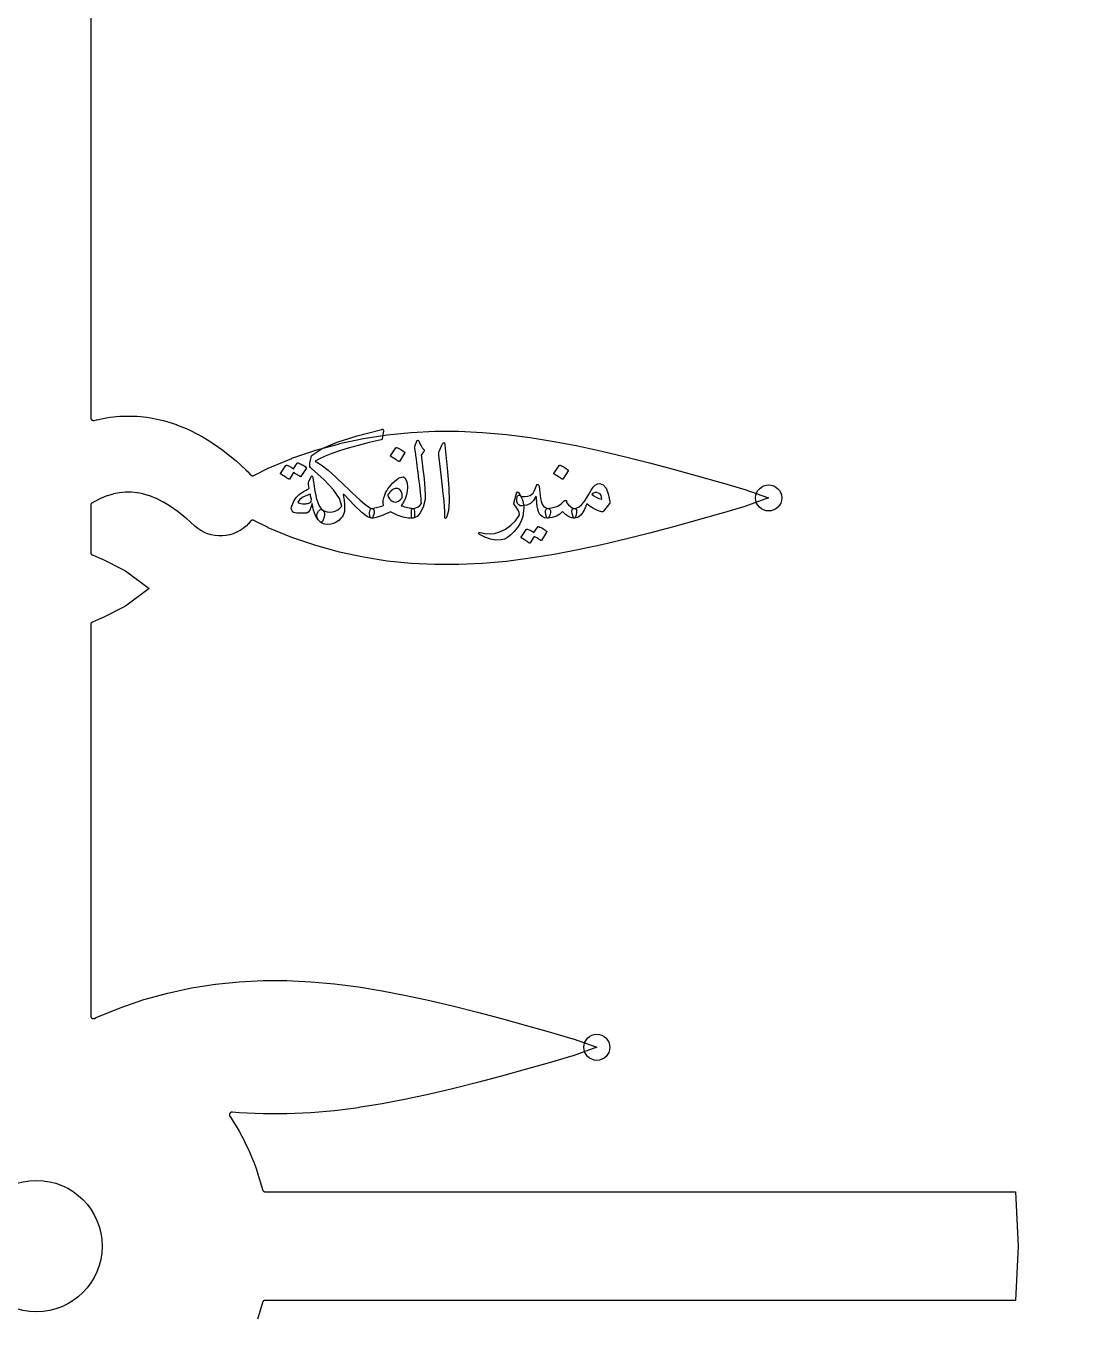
# Model space of a CAD drawing. Header units: millimetres. Extents: x -252 to 252, y -252 to 252.
# Drawn here: x -1 to 95.3, y -6.7 to 112.3 of the extents above; entities that cross this region are included whole.
import ezdxf

# ---------------------------------------------------------------- set-up
doc = ezdxf.new("R2010")
doc.units = ezdxf.units.MM
for name, color, linetype in [('CUT_INNER', 6, 'Continuous'), ('ENGRAVE', 7, 'Continuous'), ('TEXT', 5, 'Continuous')]:
    doc.layers.add(name, color=color, linetype=linetype)

msp = doc.modelspace()

# ---------------------------------------------------------------- linework, layer by layer
at = {"layer": 'CUT_INNER'}
msp.add_lwpolyline([(5, 119.74), (5, 76.2116), (5.0011, 76.1877), (5.0046, 76.1641), (5.0102, 76.1408), (5.0181, 76.1183), (5.028, 76.0966), (5.04, 76.0759), (5.0539, 76.0565), (5.0696, 76.0385), (5.087, 76.022), (5.1058, 76.0073), (5.126, 75.9945), (5.1472, 75.9837), (5.1695, 75.9749), (5.1924, 75.9683), (5.2159, 75.9639), (5.2397, 75.9618), (5.2636, 75.9619), (5.2874, 75.9644), (5.3108, 75.9691), (5.5462, 76.0281), (5.5519, 76.0294), (6.4373, 76.2074), (6.4433, 76.2084), (6.777, 76.2586), (6.7831, 76.2594), (7.6682, 76.3483), (7.6744, 76.3488), (8.0182, 76.366), (8.0245, 76.3662), (8.9095, 76.3662), (8.9157, 76.366), (9.2595, 76.3488), (9.2658, 76.3483), (10.1509, 76.2594), (10.1569, 76.2586), (10.4906, 76.2084), (10.4967, 76.2074), (11.382, 76.0294), (11.3878, 76.0281), (11.7027, 75.9491), (11.7084, 75.9476), (12.5942, 75.6805), (12.5995, 75.6787), (12.8894, 75.577), (12.8946, 75.575), (13.7808, 75.2187), (13.7856, 75.2167), (14.0469, 75.0987), (14.0516, 75.0965), (14.9384, 74.6508), (14.9427, 74.6486), (15.1743, 74.5208), (15.1785, 74.5184), (16.0658, 73.9832), (16.0695, 73.9809), (16.2723, 73.8486), (16.276, 73.8462), (17.1638, 73.2215), (17.1671, 73.2191), (17.3431, 73.0866), (17.3463, 73.0842), (18.2345, 72.3699), (18.2373, 72.3676), (18.3893, 72.2379), (18.392, 72.2355), (19.2797, 71.4326), (19.2841, 71.4283), (19.5207, 71.1922), (19.529, 71.1831), (19.7038, 70.9705), (19.72, 70.9526), (19.7379, 70.9364), (19.7572, 70.922), (19.7779, 70.9095), (19.7996, 70.899), (19.8223, 70.8907), (19.8456, 70.8846), (19.8695, 70.8808), (19.8936, 70.8793), (19.9177, 70.8802), (19.9416, 70.8833), (19.9651, 70.8888), (19.988, 70.8965), (20.01, 70.9064), (21.3157, 71.5691), (21.3245, 71.5732), (23.5094, 72.4772), (23.5169, 72.48), (25.7026, 73.224), (25.7097, 73.2262), (27.8957, 73.8274), (27.9027, 73.8291), (30.0888, 74.2971), (30.0957, 74.2984), (32.2819, 74.6399), (32.2886, 74.6407), (34.4751, 74.8616), (34.4816, 74.8621), (36.6683, 74.9684), (36.6744, 74.9685), (38.8615, 74.9668), (38.8673, 74.9667), (41.0548, 74.8643), (41.0601, 74.8639), (43.2481, 74.6687), (43.2528, 74.6682), (45.4415, 74.389), (45.4456, 74.3884), (47.6348, 74.0343), (47.6383, 74.0337), (49.8281, 73.6147), (49.8311, 73.6141), (52.0215, 73.14), (52.0238, 73.1395), (54.2148, 72.6204), (54.2166, 72.6199), (56.4081, 72.0654), (56.4094, 72.0651), (58.6008, 71.4841), (60.794, 70.8832), (62.9872, 70.2658), (62.9885, 70.2654), (65.1773, 69.6241), (65.1845, 69.6218), (67.368, 68.8371), (67.3731, 68.835), (67.368, 68.8328), (65.1845, 68.0481), (65.1773, 68.0458), (62.9885, 67.4045), (62.9872, 67.4041), (60.7957, 66.7871), (58.6028, 66.1863), (56.4094, 65.6048), (56.4081, 65.6045), (54.2166, 65.05), (54.2148, 65.0495), (52.0238, 64.5304), (52.0215, 64.5299), (49.8311, 64.0558), (49.8281, 64.0552), (47.6383, 63.6362), (47.6348, 63.6356), (45.4456, 63.2815), (45.4415, 63.2809), (43.2528, 63.0017), (43.2481, 63.0012), (41.0601, 62.806), (41.0548, 62.8056), (38.8673, 62.7032), (38.8615, 62.7031), (36.6744, 62.7014), (36.6683, 62.7015), (34.4816, 62.8078), (34.4751, 62.8083), (32.2886, 63.0292), (32.2819, 63.03), (30.0957, 63.3715), (30.0888, 63.3728), (27.9027, 63.8408), (27.8957, 63.8425), (25.7097, 64.4437), (25.7026, 64.4459), (23.5169, 65.1899), (23.5094, 65.1927), (21.3245, 66.0967), (21.3157, 66.1008), (20.0099, 66.7636), (19.9878, 66.7735), (19.9649, 66.7812), (19.9413, 66.7867), (19.9174, 66.7898), (19.8932, 66.7907), (19.8691, 66.7892), (19.8452, 66.7853), (19.8218, 66.7792), (19.7991, 66.7709), (19.7774, 66.7604), (19.7567, 66.7478), (19.7374, 66.7333), (19.7195, 66.7171), (19.7033, 66.6991), (19.5334, 66.4917), (19.5252, 66.4826), (19.2912, 66.2482), (19.2822, 66.24), (19.0263, 66.0296), (19.0165, 66.0223), (18.7413, 65.838), (18.7308, 65.8317), (18.4388, 65.6753), (18.4278, 65.6701), (18.1219, 65.543), (18.1103, 65.5389), (17.7935, 65.4424), (17.7816, 65.4394), (17.4568, 65.3745), (17.4447, 65.3727), (17.1151, 65.3399), (17.1029, 65.3393), (16.7717, 65.339), (16.7595, 65.3396), (16.4298, 65.3718), (16.4177, 65.3735), (16.0928, 65.4378), (16.0809, 65.4408), (15.7639, 65.5366), (15.7523, 65.5408), (15.4462, 65.6672), (15.4351, 65.6725), (15.1429, 65.8283), (15.1324, 65.8346), (14.8568, 66.0183), (14.8469, 66.0256), (14.5884, 66.2374), (14.5837, 66.2414), (13.7756, 66.9725), (13.7645, 66.9819), (13.0519, 67.5549), (13.0391, 67.5646), (12.3543, 68.0464), (12.3395, 68.056), (11.6851, 68.4507), (11.6682, 68.46), (11.0458, 68.7728), (11.0268, 68.7814), (10.4364, 69.0188), (10.4153, 69.0262), (9.8544, 69.1953), (9.8315, 69.201), (9.2948, 69.3089), (9.2705, 69.3126), (8.7496, 69.3649), (8.7246, 69.3662), (8.2093, 69.3662), (8.1843, 69.3649), (7.6635, 69.3126), (7.6392, 69.3089), (7.1024, 69.201), (7.0795, 69.1953), (6.5186, 69.0262), (6.4975, 69.0188), (5.9071, 68.7814), (5.8881, 68.7728), (5.2657, 68.46), (5.2489, 68.4507), (5.1209, 68.3735), (5.0996, 68.3591), (5.0799, 68.3427), (5.062, 68.3242), (5.0461, 68.3041), (5.0323, 68.2824), (5.0208, 68.2594), (5.0118, 68.2353), (5.0053, 68.2105), (5.0013, 68.1851), (5, 68.1594), (5, 63.8205), (5.0012, 63.796), (5.0048, 63.7717), (5.0108, 63.7479), (5.019, 63.7248), (5.0295, 63.7026), (5.0422, 63.6815), (5.0568, 63.6618), (5.0733, 63.6436), (5.0915, 63.6272), (5.1112, 63.6126), (5.1322, 63.5999), (5.1544, 63.5895), (6.0029, 63.2384), (6.0117, 63.2343), (8.1958, 62.1257), (8.2003, 62.1232), (8.2046, 62.1202), (10.3885, 60.5038), (10.393, 60.5002), (10.3885, 60.4965), (8.2046, 58.8801), (8.2003, 58.8771), (8.1958, 58.8746), (6.0117, 57.766), (6.0029, 57.7619), (5.1544, 57.4108), (5.1322, 57.4004), (5.1112, 57.3878), (5.0915, 57.3731), (5.0733, 57.3567), (5.0568, 57.3385), (5.0422, 57.3188), (5.0295, 57.2977), (5.019, 57.2755), (5.0108, 57.2524), (5.0048, 57.2286), (5.0012, 57.2044), (5, 57.1798), (5, 21.175), (5.0012, 21.1507), (5.0047, 21.1267), (5.0105, 21.1031), (5.0186, 21.0802), (5.0289, 21.0582), (5.0413, 21.0373), (5.0556, 21.0177), (5.0718, 20.9996), (5.0897, 20.9832), (5.109, 20.9685), (5.1297, 20.9558), (5.1515, 20.9452), (5.1743, 20.9367), (5.1978, 20.9305), (5.2217, 20.9266), (5.246, 20.925), (5.2702, 20.9258), (5.2943, 20.9289), (5.318, 20.9344), (5.341, 20.9421), (5.3632, 20.952), (5.5055, 21.0243), (5.5143, 21.0283), (7.6991, 21.9324), (7.7066, 21.9352), (9.8924, 22.6792), (9.8995, 22.6813), (12.0855, 23.2826), (12.0924, 23.2843), (14.2786, 23.7523), (14.2854, 23.7535), (16.4717, 24.095), (16.4784, 24.0959), (18.6648, 24.3168), (18.6713, 24.3172), (20.858, 24.4236), (20.8642, 24.4237), (23.0513, 24.422), (23.057, 24.4219), (25.2446, 24.3194), (25.2498, 24.3191), (27.4379, 24.1239), (27.4426, 24.1234), (29.6312, 23.8441), (29.6353, 23.8435), (31.8245, 23.4895), (31.8281, 23.4889), (34.0179, 23.0698), (34.0208, 23.0692), (36.2112, 22.5952), (36.2136, 22.5946), (38.4045, 22.0755), (38.4064, 22.0751), (40.5978, 21.5206), (40.5992, 21.5202), (42.7905, 20.9393), (44.9837, 20.3384), (47.177, 19.721), (47.1783, 19.7206), (49.3671, 19.0793), (49.3742, 19.077), (51.5577, 18.2923), (51.5629, 18.2901), (51.5577, 18.288), (49.3742, 17.5033), (49.3671, 17.501), (47.1783, 16.8596), (47.177, 16.8593), (44.9854, 16.2423), (42.7925, 15.6415), (40.5992, 15.06), (40.5978, 15.0596), (38.4064, 14.5051), (38.4045, 14.5047), (36.2136, 13.9856), (36.2112, 13.985), (34.0208, 13.511), (34.0179, 13.5104), (31.8281, 13.0913), (31.8245, 13.0907), (29.6353, 12.7367), (29.6312, 12.7361), (27.4426, 12.4569), (27.4379, 12.4563), (25.2498, 12.2612), (25.2446, 12.2608), (23.057, 12.1584), (23.0513, 12.1582), (20.8642, 12.1565), (20.858, 12.1567), (18.6713, 12.263), (18.6648, 12.2635), (18.037, 12.3269), (18.0123, 12.3282), (17.9877, 12.327), (17.9632, 12.3234), (17.9393, 12.3174), (17.916, 12.3091), (17.8937, 12.2985), (17.8726, 12.2858), (17.8528, 12.271), (17.8345, 12.2544), (17.818, 12.236), (17.8034, 12.2161), (17.7908, 12.1949), (17.7803, 12.1725), (17.7722, 12.1492), (17.7663, 12.1252), (17.7629, 12.1007), (17.7619, 12.0761), (17.7633, 12.0514), (17.7671, 12.027), (17.7734, 12.0031), (17.782, 11.98), (17.7928, 11.9578), (17.8057, 11.9367), (17.8233, 11.911), (17.8251, 11.9085), (18.1103, 11.47), (18.1119, 11.4674), (18.3863, 11.0221), (18.3879, 11.0195), (18.6513, 10.5676), (18.6528, 10.5649), (18.905, 10.1067), (18.9065, 10.104), (19.1473, 9.6397), (19.1487, 9.6369), (19.3781, 9.1669), (19.3795, 9.1641), (19.5973, 8.6886), (19.5985, 8.6857), (19.8046, 8.205), (19.8058, 8.2022), (20, 7.7165), (20.0011, 7.7136), (20.1833, 7.2233), (20.1844, 7.2205), (20.3545, 6.7258), (20.3555, 6.7229), (20.5135, 6.2243), (20.5144, 6.2214), (20.66, 5.719), (20.6609, 5.716), (20.7942, 5.2102), (20.7949, 5.2073), (20.7985, 5.1922), (20.8051, 5.1693), (20.8139, 5.1471), (20.8247, 5.1258), (20.8376, 5.1057), (20.8523, 5.0869), (20.8687, 5.0695), (20.8867, 5.0539), (20.9061, 5.04), (20.9268, 5.028), (20.9485, 5.018), (20.971, 5.0102), (20.9942, 5.0046), (21.0179, 5.0011), (21.0417, 5), (90.0861, 5), (90.0918, 4.9997), (90.0923, 4.9941), (90.3374, 0.0061), (90.3374, -0.0061), (90.0923, -4.9941), (90.0918, -4.9997), (90.0861, -5), (21.0417, -5), (21.0179, -5.0011), (20.9942, -5.0046), (20.971, -5.0102), (20.9485, -5.018), (20.9268, -5.028), (20.9061, -5.04), (20.8867, -5.0539), (20.8687, -5.0695), (20.8523, -5.0869), (20.8376, -5.1057), (20.8247, -5.1258), (20.8139, -5.1471), (20.8051, -5.1693), (20.7985, -5.1922), (20.7949, -5.2073), (20.7942, -5.2102), (20.6609, -5.716), (20.66, -5.719), (20.5144, -6.2214), (20.5135, -6.2243), (20.3555, -6.7229)], dxfattribs=at)
msp.add_circle((0, 0), 6.05, dxfattribs=at)
at = {"layer": 'ENGRAVE'}
for centre, radius in [((0, 72.6143), 165.8156), ((67.374, 68.835), 1.2), ((51.5637, 18.2901), 1.2)]:
    msp.add_circle(centre, radius, dxfattribs=at)
at = {"layer": 'TEXT'}
for points in [[(31.804, 75.1547), (31.8323, 75.1528), (31.8568, 75.1472), (31.8775, 75.1378), (31.8945, 75.1246), (31.9152, 75.1001), (31.9271, 75.0668), (31.9302, 75.0247), (31.9246, 74.9739), (31.8141, 74.2806), (31.8047, 74.2486), (31.7864, 74.2228), (31.7594, 74.2034), (31.7236, 74.1902), (30.6131, 73.922), (29.6024, 73.6602), (28.6916, 73.4046), (27.8805, 73.1553), (27.17, 72.9123), (26.5606, 72.6755), (26.0522, 72.4451), (25.645, 72.2209), (26.2102, 71.8736), (26.8507, 71.3845), (27.5666, 70.7534), (28.3578, 69.9803), (28.6856, 69.6582), (29.036, 69.3248), (29.409, 68.98), (29.8046, 68.624), (30.1751, 68.3056), (30.4728, 68.0739), (30.6976, 67.9288), (30.8495, 67.8704), (31.0053, 67.8026), (31.0806, 67.6594), (31.0756, 67.4409), (30.9902, 67.147), (30.955, 67.0679), (30.9199, 67.0114), (30.8847, 66.9775), (30.8495, 66.9661), (30.4784, 67.1005), (29.9377, 67.5037), (29.2275, 68.1756), (28.3477, 69.1163), (28.2956, 69.1458), (28.2598, 69.154), (28.2404, 69.1408), (28.2372, 69.1062), (28.3038, 68.6353), (28.3427, 68.2271), (28.354, 67.8817), (28.3377, 67.5991), (28.2843, 67.4164), (28.2146, 67.25), (28.1286, 67.0999), (28.0262, 66.9661), (27.8171, 66.7583), (27.5917, 66.5969), (27.3499, 66.482), (27.0918, 66.4135), (26.8023, 66.3847), (26.5468, 66.4085), (26.3251, 66.4851), (26.1373, 66.6145), (25.942, 66.8223), (25.8284, 67.0239), (25.7964, 67.2192), (25.846, 67.4082), (25.964, 67.6079), (26.0871, 67.7247), (26.2152, 67.7586), (26.3483, 67.7097), (26.548, 67.606), (26.7653, 67.5464), (27.0001, 67.5307), (27.2526, 67.5589), (27.5019, 67.6293), (27.7273, 67.7398), (27.9289, 67.8905), (28.1066, 68.0814), (27.8868, 68.7753), (27.348, 69.581), (26.4902, 70.4984), (25.3135, 71.5276), (25.2249, 71.6225), (25.1703, 71.7361), (25.1496, 71.8686), (25.1627, 72.02), (25.218, 72.3163), (25.2733, 72.5424), (25.3285, 72.6981), (25.3838, 72.7835), (26.3069, 73.3795), (27.6796, 73.9716), (29.5019, 74.56), (31.7739, 75.1447), (31.7786, 75.145), (31.7827, 75.1459), (31.7861, 75.1475), (31.789, 75.1497), (31.7918, 75.1519), (31.7952, 75.1535), (31.7993, 75.1544), (31.804, 75.1547)], [(34.8182, 73.5974), (34.886, 73.7613), (34.9388, 73.8913), (34.9765, 73.9873), (34.9991, 74.0495), (35.0167, 74.0891), (35.0393, 74.1173), (35.0669, 74.1343), (35.0995, 74.1399), (35.1366, 74.1337), (35.1674, 74.1148), (35.1919, 74.0834), (35.2101, 74.0395), (35.2936, 73.8241), (35.3934, 73.63), (35.5096, 73.4573), (35.6421, 73.306), (35.6792, 73.2577), (35.6898, 73.203), (35.6741, 73.1421), (35.6321, 73.0749), (35.411, 72.7635), (35.4261, 72.624), (35.4412, 72.4872), (35.4562, 72.3528), (35.4713, 72.2209), (35.4864, 72.0915), (35.5014, 71.9647), (35.5165, 71.8404), (35.5316, 71.7185), (35.6704, 70.5907), (35.7551, 69.7091), (35.7859, 69.0736), (35.7627, 68.6842), (35.573, 67.9778), (35.3256, 67.456), (35.0204, 67.1187), (34.6575, 66.9661), (34.6474, 66.9661), (34.6374, 66.9661), (34.6273, 66.9661), (34.6173, 66.9661), (34.5576, 67.0227), (34.5193, 67.152), (34.5024, 67.3542), (34.5068, 67.6293), (34.5162, 67.731), (34.5444, 67.8051), (34.5915, 67.8516), (34.6575, 67.8704), (34.9124, 67.9213), (35.1247, 68.0136), (35.2942, 68.1473), (35.4211, 68.3225), (35.4126, 68.5329), (35.3972, 68.7722), (35.3749, 69.0403), (35.3457, 69.3373), (35.3102, 69.662), (35.2691, 70.013), (35.2223, 70.3904), (35.1699, 70.7942), (35.1215, 71.191), (35.0769, 71.5477), (35.0361, 71.8642), (34.9991, 72.1405), (34.967, 72.3766), (34.9413, 72.5726), (34.9218, 72.7283), (34.9086, 72.8438), (34.8082, 73.4165), (34.805, 73.473), (34.8057, 73.522), (34.8101, 73.5635), (34.8182, 73.5974)], [(37.31, 73.6979), (37.406, 73.8837), (37.4833, 73.949), (37.5417, 73.8938), (37.5812, 73.7179), (37.8123, 71.2564), (37.9498, 69.7455), (37.9806, 68.5386), (37.9046, 67.6356), (37.7219, 67.0365), (37.6886, 66.9875), (37.6591, 66.9611), (37.6334, 66.9574), (37.6114, 66.9762), (37.5938, 67.0057), (37.5812, 67.044), (37.5737, 67.0911), (37.5712, 67.147), (37.5712, 67.5822), (37.5511, 68.0437), (37.5109, 68.5316), (37.4506, 69.0459), (37.4374, 69.1803), (37.3979, 69.5433), (37.3319, 70.1348), (37.2396, 70.9549), (37.0186, 72.7735), (37.0136, 72.8702), (37.0186, 72.9594), (37.0337, 73.041), (37.0588, 73.1151)], [(33.08, 73.4467), (33.0926, 73.4592), (33.1102, 73.4668), (33.1328, 73.4693), (33.1604, 73.4668), (33.3557, 73.3876), (33.5397, 73.2909), (33.7124, 73.1767), (33.8738, 73.0448), (33.8895, 73.0247), (33.8964, 73.0046), (33.8945, 72.9845), (33.8838, 72.9644), (33.4116, 72.2008), (33.394, 72.1826), (33.3714, 72.1782), (33.3438, 72.1876), (33.3111, 72.2109), (33.2829, 72.2309), (33.2383, 72.2611), (33.1774, 72.3013), (33.1001, 72.3515), (33.0053, 72.4118), (32.8916, 72.4821), (32.7591, 72.5625), (32.6078, 72.6529), (32.5877, 72.668), (32.5777, 72.6831), (32.5777, 72.6981), (32.5877, 72.7132)], [(24.0073, 72.04), (24.0199, 72.0526), (24.0374, 72.0601), (24.0601, 72.0627), (24.0877, 72.0601), (24.1866, 72.0231), (24.2823, 71.9823), (24.375, 71.9377), (24.4645, 71.8893), (24.5514, 71.8366), (24.6365, 71.7788), (24.7197, 71.716), (24.801, 71.6482), (24.8167, 71.6275), (24.8236, 71.6055), (24.8218, 71.5823), (24.8111, 71.5578), (24.3288, 70.7942), (24.3156, 70.7841), (24.2962, 70.7841), (24.2704, 70.7942), (24.2384, 70.8143), (24.2164, 70.8328), (24.1806, 70.8582), (24.131, 70.8906), (24.0676, 70.9298), (23.9897, 70.9766), (23.8968, 71.0315), (23.7888, 71.0947), (23.6657, 71.1659), (23.2839, 70.5731), (23.2663, 70.5549), (23.2437, 70.5505), (23.2161, 70.56), (23.1834, 70.5832), (23.1552, 70.6033), (23.1106, 70.6334), (23.0497, 70.6736), (22.9724, 70.7238), (22.8776, 70.7841), (22.7639, 70.8545), (22.6314, 70.9348), (22.4801, 71.0253), (22.4644, 71.0403), (22.4575, 71.0554), (22.4594, 71.0705), (22.4701, 71.0856), (22.9624, 71.819), (22.9749, 71.8316), (22.9925, 71.8391), (23.0151, 71.8416), (23.0428, 71.8391), (23.1269, 71.8118), (23.2085, 71.7801), (23.2877, 71.744), (23.3643, 71.7035), (23.4384, 71.6592), (23.51, 71.6118), (23.579, 71.5612), (23.6456, 71.5075)], [(48.1108, 71.819), (48.1234, 71.8316), (48.141, 71.8391), (48.1636, 71.8416), (48.1912, 71.8391), (48.3865, 71.76), (48.5705, 71.6633), (48.7432, 71.549), (48.9046, 71.4171), (48.9203, 71.397), (48.9272, 71.3769), (48.9253, 71.3568), (48.9146, 71.3367), (48.4424, 70.5731), (48.4248, 70.5549), (48.4022, 70.5505), (48.3746, 70.56), (48.3419, 70.5832), (48.3137, 70.6033), (48.2691, 70.6334), (48.2082, 70.6736), (48.1309, 70.7238), (48.0361, 70.7841), (47.9224, 70.8545), (47.7899, 70.9348), (47.6386, 71.0253), (47.6185, 71.0403), (47.6085, 71.0554), (47.6085, 71.0705), (47.6185, 71.0856)], [(26.3584, 67.6996), (26.4482, 67.5998), (26.4965, 67.461), (26.5034, 67.2833), (26.4689, 67.0666), (26.3961, 66.8236), (26.3182, 66.6672), (26.2353, 66.5975), (26.1474, 66.6145), (25.8993, 66.8537), (25.6877, 67.2198), (25.5125, 67.7128), (25.3737, 68.3326), (25.2638, 67.9684), (25.1452, 67.6996), (25.0177, 67.5263), (24.8814, 67.4484), (24.8083, 67.4352), (24.7295, 67.4258), (24.645, 67.4202), (24.5549, 67.4183), (24.4597, 67.4189), (24.3602, 67.4208), (24.2563, 67.4239), (24.148, 67.4283), (23.9571, 67.4465), (23.8064, 67.471), (23.6958, 67.5018), (23.6255, 67.5388), (23.5288, 67.6487), (23.4698, 67.7574), (23.4484, 67.8648), (23.4647, 67.9709), (23.6067, 68.3238), (23.731, 68.5988), (23.8378, 68.796), (23.9269, 68.9153), (24.0459, 69.0284), (24.1718, 69.1364), (24.3046, 69.2394), (24.4444, 69.3373), (24.5922, 69.4309), (24.7495, 69.5207), (24.9163, 69.6067), (25.0924, 69.689), (25.0422, 70.0808), (25.0321, 70.1618), (25.0321, 70.234), (25.0422, 70.2975), (25.0623, 70.3521), (25.2733, 70.8042), (25.3172, 70.8601), (25.3587, 70.857), (25.3976, 70.7948), (25.434, 70.6736), (25.4931, 70.2877), (25.5496, 69.9339), (25.6036, 69.612), (25.6551, 69.3222), (25.7053, 69.0651), (25.7555, 68.8412), (25.8058, 68.6506), (25.856, 68.4933), (25.9628, 68.2327), (26.0821, 68.0136), (26.2139, 67.8359), (26.3584, 67.6996)], [(33.703, 70.7741), (33.7174, 70.7738), (33.7306, 70.7728), (33.7425, 70.7713), (33.7532, 70.7691), (33.7633, 70.7662), (33.7733, 70.7628), (33.7833, 70.7587), (33.7934, 70.754), (33.9033, 70.6629), (33.9918, 70.5405), (34.059, 70.3866), (34.1049, 70.2014), (34.1432, 69.8252), (34.1275, 69.4604), (34.0578, 69.1069), (33.9341, 68.7646), (33.8976, 68.6842), (33.8587, 68.6039), (33.8173, 68.5235), (33.7733, 68.4431), (33.7268, 68.3627), (33.6779, 68.2823), (33.6264, 68.202), (33.5724, 68.1216), (33.7256, 68.0692), (33.8738, 68.0224), (34.0169, 67.9812), (34.1551, 67.9458), (34.2882, 67.9166), (34.4163, 67.8943), (34.5394, 67.8789), (34.6575, 67.8704), (34.7027, 67.8547), (34.7378, 67.8076), (34.763, 67.7291), (34.778, 67.6192), (34.7931, 67.341), (34.778, 67.1395), (34.7328, 67.0145), (34.6575, 66.9661), (34.2267, 66.9687), (33.7381, 67.0666), (33.1918, 67.26), (32.5877, 67.5489), (32.3849, 67.4534), (32.1582, 67.358), (31.9076, 67.2625), (31.6332, 67.1671), (31.3588, 67.0792), (31.1384, 67.0164), (30.972, 66.9787), (30.8596, 66.9661), (30.8031, 66.98), (30.7541, 67.0214), (30.7126, 67.0905), (30.6787, 67.1872), (30.6659, 67.2425), (30.6574, 67.2977), (30.6533, 67.353), (30.6536, 67.4082), (30.6571, 67.4635), (30.6624, 67.5188), (30.6696, 67.574), (30.6787, 67.6293), (30.7089, 67.731), (30.7491, 67.8051), (30.7993, 67.8516), (30.8596, 67.8704), (31.0034, 67.8965), (31.1434, 67.9244), (31.2797, 67.9542), (31.4122, 67.986), (31.5422, 68.0195), (31.6709, 68.055), (31.7984, 68.0924), (31.9246, 68.1316), (31.9058, 68.3571), (31.9196, 68.5913), (31.966, 68.8343), (32.0452, 69.0861), (32.1328, 69.289), (32.2348, 69.4855), (32.3513, 69.6758), (32.4822, 69.8598), (32.6288, 70.0375), (32.7924, 70.2089), (32.973, 70.3741), (33.1705, 70.5329), (33.3243, 70.6384), (33.4643, 70.7138), (33.5906, 70.759), (33.703, 70.7741)], [(25.2029, 69.1766), (24.7954, 69.0321), (24.467, 68.8601), (24.2177, 68.6604), (24.0475, 68.4331), (24.1235, 68.3828), (24.2208, 68.3426), (24.3395, 68.3125), (24.4795, 68.2924), (24.5602, 68.2889), (24.6415, 68.2886), (24.7235, 68.2915), (24.8061, 68.2974), (24.8893, 68.3078), (24.9731, 68.3238), (25.0576, 68.3455), (25.1427, 68.3728), (25.2406, 68.4368), (25.2934, 68.5486), (25.3009, 68.7081), (25.2632, 68.9153), (25.2368, 69.0108), (25.218, 69.0861), (25.2067, 69.1414), (25.2029, 69.1766)], [(33.2508, 69.7091), (33.0154, 69.6959), (32.7912, 69.6061), (32.5783, 69.4397), (32.3767, 69.1967), (32.3422, 69.1163), (32.3491, 69.0158), (32.3974, 68.8952), (32.4872, 68.7546), (32.6059, 68.6227), (32.7309, 68.5285), (32.8621, 68.472), (32.9997, 68.4532), (33.1504, 68.4776), (33.3111, 68.5511), (33.4819, 68.6736), (33.6628, 68.845), (33.6483, 69.1816), (33.5749, 69.4378), (33.4424, 69.6136), (33.2508, 69.7091)], [(40.7763, 65.4791), (40.7449, 65.4999), (40.721, 65.5218), (40.7047, 65.5451), (40.6959, 65.5696), (40.694, 65.5897), (40.6984, 65.6098), (40.7091, 65.6299), (40.726, 65.6499), (40.7436, 65.6619), (40.7662, 65.6675), (40.7939, 65.6669), (40.8265, 65.66), (41.2956, 65.5551), (41.7383, 65.5218), (42.1547, 65.5602), (42.5446, 65.67), (43.1481, 65.9595), (43.6624, 66.3156), (44.0875, 66.7382), (44.4235, 67.2274), (44.4282, 67.2368), (44.4323, 67.245), (44.4357, 67.2519), (44.4385, 67.2575), (44.4407, 67.2625), (44.4423, 67.2676), (44.4432, 67.2726), (44.4436, 67.2776), (44.4115, 67.4798), (44.3155, 67.7147), (44.1553, 67.9822), (43.9311, 68.2823), (43.923, 68.3012), (43.9186, 68.3175), (43.918, 68.3313), (43.9211, 68.3426), (44.2125, 69.3675), (44.2445, 69.4058), (44.3004, 69.38), (44.3801, 69.2902), (44.4837, 69.1364), (44.6112, 68.9034), (44.7123, 68.6466), (44.787, 68.3659), (44.8354, 68.0613), (44.8448, 67.8892), (44.8329, 67.6745), (44.7996, 67.417), (44.745, 67.1169), (44.6476, 66.7941), (44.4863, 66.4588), (44.2608, 66.1109), (43.9713, 65.7504), (43.6592, 65.4302), (43.3559, 65.1928), (43.0614, 65.0383), (42.7757, 64.9667), (42.2702, 64.9573), (41.7685, 65.0396), (41.2705, 65.2135), (40.7763, 65.4791)], [(46.1416, 70.0708), (46.1861, 70.0532), (46.2194, 70.0205), (46.2414, 69.9728), (46.2521, 69.91), (46.258, 69.8664), (46.2659, 69.8058), (46.2756, 69.7282), (46.2872, 69.6337), (46.3007, 69.5229), (46.3161, 69.3963), (46.3334, 69.2541), (46.3525, 69.0962), (46.3927, 68.7948), (46.443, 68.5436), (46.5033, 68.3426), (46.5736, 68.1919), (46.6596, 68.0739), (46.767, 67.9809), (46.8957, 67.9131), (47.0458, 67.8704), (47.1858, 67.8239), (47.2744, 67.7448), (47.3114, 67.633), (47.297, 67.4886), (47.2367, 67.26), (47.1764, 67.0968), (47.1161, 66.9988), (47.0559, 66.9661), (46.7613, 67.0038), (46.5208, 67.1169), (46.3343, 67.3052), (46.2018, 67.569), (46.177, 67.6522), (46.1529, 67.741), (46.1293, 67.8356), (46.1064, 67.9357), (46.0854, 68.0422), (46.0675, 68.1555), (46.0527, 68.2758), (46.0411, 68.4029), (46.0313, 68.5266), (46.0222, 68.6365), (46.0138, 68.7326), (46.0059, 68.8149), (45.9993, 68.882), (45.9946, 68.9329), (45.9918, 68.9675), (45.9908, 68.9857), (45.9902, 68.9941), (45.9883, 68.9995), (45.9852, 69.0017), (45.9808, 69.0007), (45.9751, 68.996), (45.9682, 68.9869), (45.9601, 68.9734), (45.9507, 68.9555), (45.7478, 68.5932), (45.4709, 68.3301), (45.1199, 68.1662), (44.6947, 68.1015), (44.5139, 68.1222), (44.3732, 68.1944), (44.2728, 68.3181), (44.2125, 68.4933), (44.1936, 68.6522), (44.1974, 68.7872), (44.2238, 68.8984), (44.2728, 68.9857), (44.333, 69.0466), (44.3933, 69.0786), (44.4536, 69.0817), (44.5139, 69.056), (44.566, 69.0208), (44.6118, 68.9957), (44.6514, 68.9806), (44.6847, 68.9756), (44.9754, 68.9656), (45.2247, 68.9957), (45.4326, 69.066), (45.599, 69.1766), (45.6963, 69.2833), (45.7974, 69.4529), (45.9023, 69.6852), (46.0109, 69.9803), (46.0304, 70.0274), (46.0587, 70.0582), (46.0957, 70.0727), (46.1416, 70.0708)], [(51.8384, 70.1612), (52.153, 70.0494), (52.4136, 69.7342), (52.6202, 69.2155), (52.7728, 68.4933), (52.7784, 68.4412), (52.7753, 68.3954), (52.7634, 68.3558), (52.7426, 68.3225), (52.19, 67.6293), (52.1517, 67.5872), (52.1072, 67.5615), (52.0563, 67.552), (51.9991, 67.5589), (51.6236, 67.687), (51.2707, 67.8503), (50.9404, 68.0487), (50.6327, 68.2823), (50.3847, 67.7065), (50.1128, 67.2952), (49.817, 67.0484), (49.4974, 66.9661), (49.4616, 66.9793), (49.4245, 67.0189), (49.3862, 67.0848), (49.3467, 67.1771), (49.2857, 67.4057), (49.2638, 67.5891), (49.2807, 67.7272), (49.3366, 67.8202), (49.3693, 67.8421), (49.4069, 67.8578), (49.4496, 67.8673), (49.4974, 67.8704), (49.7259, 67.9093), (49.9495, 68.0161), (50.168, 68.1907), (50.3815, 68.4331), (50.4751, 68.5737), (50.6151, 68.8048), (50.8016, 69.1263), (51.0346, 69.5383), (51.2167, 69.8108), (51.4114, 70.0055), (51.6186, 70.1223), (51.8384, 70.1612)], [(51.115, 69.1766), (51.3034, 69.0196), (51.5169, 68.8902), (51.7555, 68.7885), (52.0192, 68.7144), (52.0048, 68.9122), (51.9514, 69.0736), (51.8591, 69.1985), (51.7279, 69.2871), (51.5765, 69.3329), (51.4239, 69.3298), (51.2701, 69.2777), (51.115, 69.1766)], [(49.4974, 67.8704), (49.5771, 67.8447), (49.6355, 67.8177), (49.6726, 67.7894), (49.6883, 67.7599), (49.6958, 67.7147), (49.6983, 67.6594), (49.6958, 67.5941), (49.6883, 67.5188), (49.65, 67.277), (49.6054, 67.1043), (49.5545, 67.0007), (49.4974, 66.9661), (49.2261, 67.0045), (48.9548, 67.1194), (48.6835, 67.3109), (48.4122, 67.579), (48.1535, 67.3335), (47.8396, 67.1495), (47.4703, 67.0271), (47.0458, 66.9661), (47, 66.9756), (46.9629, 67.0038), (46.9347, 67.0509), (46.9152, 67.1169), (46.8348, 67.5388), (46.826, 67.5859), (46.8298, 67.6368), (46.8461, 67.6914), (46.875, 67.7498), (46.9083, 67.7951), (46.9479, 67.8302), (46.9937, 67.8553), (47.0458, 67.8704), (47.5532, 67.9458), (47.9702, 68.0814), (48.2967, 68.2773), (48.5328, 68.5335), (48.5604, 68.5687), (48.5931, 68.5938), (48.6308, 68.6089), (48.6735, 68.6139), (48.713, 68.6083), (48.7413, 68.5913), (48.7583, 68.563), (48.7639, 68.5235), (48.7652, 68.4858), (48.7689, 68.4532), (48.7752, 68.4255), (48.784, 68.4029), (48.9529, 68.2001), (49.1281, 68.0437), (49.3096, 67.9338), (49.4974, 67.8704)], [(46.1416, 66.1724), (46.1541, 66.185), (46.1717, 66.1925), (46.1943, 66.195), (46.2219, 66.1925), (46.3208, 66.1555), (46.4166, 66.1146), (46.5092, 66.0701), (46.5987, 66.0217), (46.6857, 65.969), (46.7708, 65.9112), (46.854, 65.8484), (46.9353, 65.7806), (46.951, 65.7598), (46.9579, 65.7379), (46.956, 65.7146), (46.9453, 65.6901), (46.4631, 64.9265), (46.4499, 64.9165), (46.4304, 64.9165), (46.4047, 64.9265), (46.3726, 64.9466), (46.3507, 64.9652), (46.3149, 64.9906), (46.2653, 65.0229), (46.2018, 65.0622), (46.124, 65.109), (46.031, 65.1639), (45.923, 65.227), (45.7999, 65.2983), (45.4181, 64.7055), (45.4006, 64.6873), (45.378, 64.6829), (45.3503, 64.6923), (45.3177, 64.7155), (45.2894, 64.7356), (45.2448, 64.7658), (45.1839, 64.806), (45.1067, 64.8562), (45.0119, 64.9165), (44.8982, 64.9868), (44.7657, 65.0672), (44.6144, 65.1576), (44.5987, 65.1727), (44.5918, 65.1878), (44.5936, 65.2028), (44.6043, 65.2179), (45.0966, 65.9514), (45.1092, 65.9639), (45.1268, 65.9715), (45.1494, 65.974), (45.177, 65.9715), (45.2612, 65.9441), (45.3428, 65.9124), (45.4219, 65.8763), (45.4985, 65.8358), (45.5726, 65.7916), (45.6442, 65.7441), (45.7133, 65.6936), (45.7799, 65.6399)]]:
    msp.add_lwpolyline(points, close=True, dxfattribs=at)

doc.saveas('drawing.dxf')
